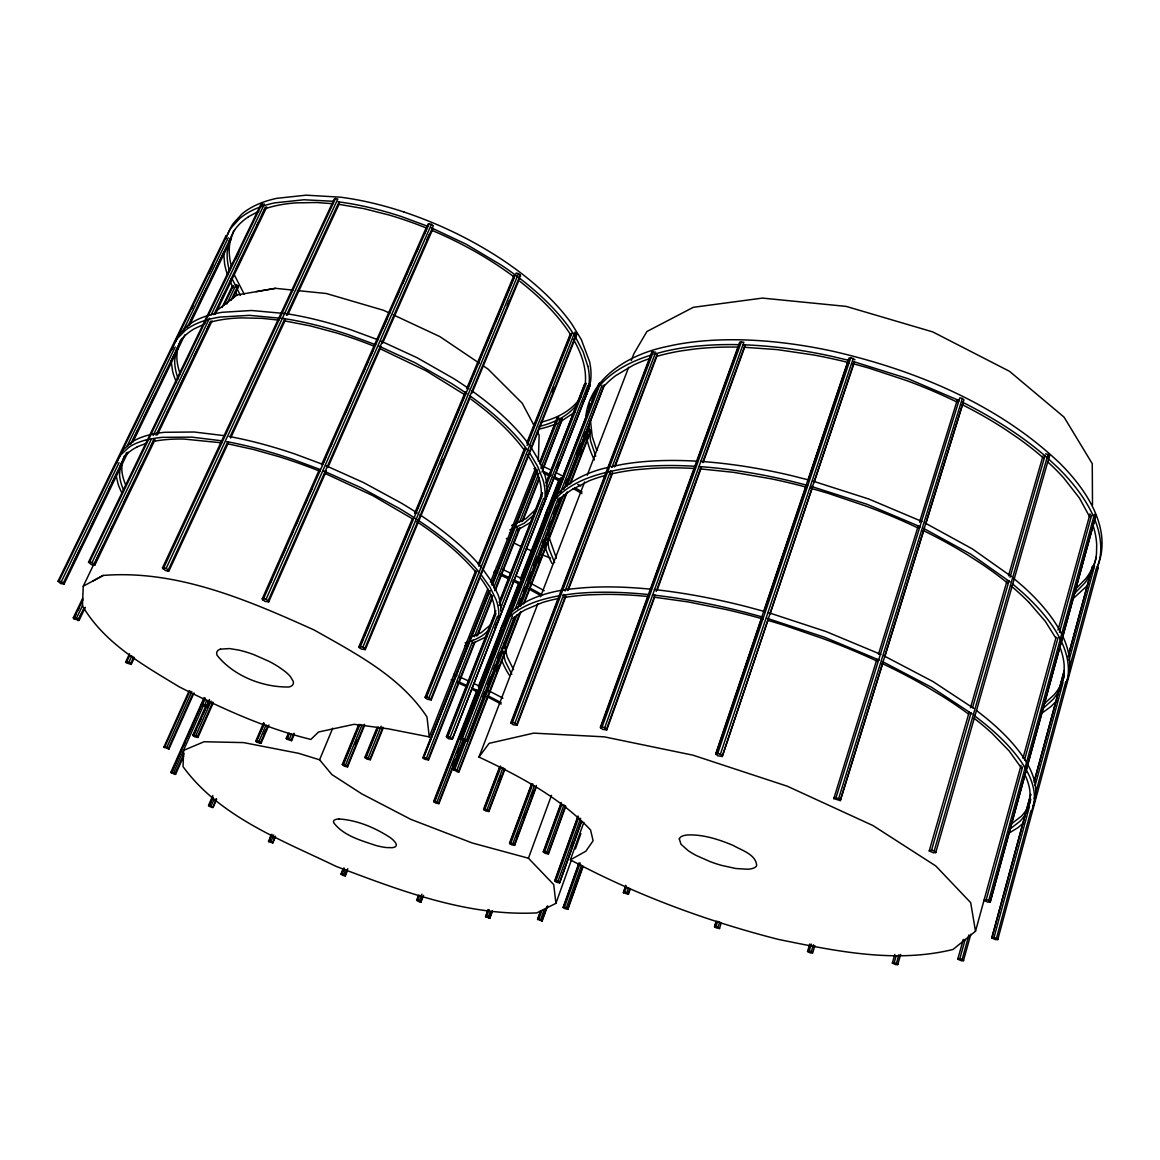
<?xml version="1.0" encoding="UTF-8"?>
<svg xmlns="http://www.w3.org/2000/svg" width="1160" height="1160" viewBox="0 0 1160 1160"><rect width="100%" height="100%" fill="white"/><g stroke="black" fill="none" stroke-linecap="round" stroke-linejoin="round"><path stroke-width="1.5" d="M854.949 359.673L850.816 357.628L848.946 358.135L715.822 753.58L717.692 755.784L722.245 756.48L854.369 361.383M121.887 464.986L121.829 469.988A201.231 70.832 23.5 0 0 125.729 485.039M719.534 928.536L718.083 927.087L714.56 926.361L716.01 927.812L719.534 928.536L721.215 922.809M538.341 461.23L539.139 435.058L537.442 431.868M541.14 497.002C542.488 481.69 535.659 467.03 527.351 454.604M542.967 529.554C543.547 494.784 577.346 473.816 607.985 467.48M93.453 564.992L83.259 586.206L82.418 605.766C104.299 643.278 143.332 665.072 179.35 686.909C221.502 708.223 264.828 728.204 310.88 739.428L318.536 732.003L354.104 724.304L388.136 728.799L429.258 736.904L487.795 588.976M585.133 384.83C587.134 368.793 581.363 352.872 573.345 339.227M585.597 418.688C588.932 377.377 629.996 354.061 666.681 346.594A266.481 123.047 17.3 0 1 709.905 340.46A267.598 123.511 17.3 0 1 742.719 339.88A265.785 122.772 17.3 0 1 778.012 342.287A266.307 122.975 17.3 0 1 833.866 351.465C915.994 370.533 997.643 404.188 1059.515 462.912A266.22 122.916 17.3 0 1 1084.759 493.261A265.669 122.67 17.3 0 1 1098.839 522.551A267.714 123.584 17.3 0 1 1102 540.807A266.481 123.018 17.3 0 1 1100.347 557.713L1097.81 565.558M587.293 414.323L587.54 411.104M498.235 619.309L498.757 616.105A207.075 72.398 23.5 0 0 496.06 599.676L489.998 587.221L480.501 573.808M807.534 951.476C812.551 949.692 814.131 955.869 807.534 951.476L809.738 944.008M500.221 635.361L501.279 629.068M833.808 798.616L833.967 797.717L835.997 797.645L840.507 799.689L840.333 800.588L833.808 798.616L876.873 659.387M545.273 518.81L546.316 513.503M588.758 386.048L585.452 397.561M589.555 386.048L590.512 381.582A197.026 91.51 24.6 0 0 589.599 361.775L581.334 339.59L571.721 323.901A195.199 90.712 24.6 0 0 551.348 299.73A195.271 90.741 24.6 0 0 534.078 283.663A197.2 91.567 24.6 0 0 503.382 260.478C472.57 239.946 438.959 223.692 403.854 211.975M588.221 408.001L589.251 403.317M991.756 937.976L994.047 937.396L998.035 939.165L995.73 939.745L991.756 937.976L1030.631 794.528M1034.415 780.535L1064.285 670.335M1069.027 652.848L1092.256 567.124L1094.562 565.862L1069.085 660.054M992.076 937.323L1030.79 794.426M1034.096 782.217L1064.314 670.697M1068.099 656.749L1092.647 566.138M994.047 937.396L1029.442 806.577M1035.097 785.639L1062.952 682.732M996.512 938.164L1030.907 810.782M1034.212 798.573L1065.779 681.659M1069.07 669.45L1096.403 568.24M997.702 939.832L1098.23 567.646L1096.881 566.5M583.813 822.382L570.386 859.864C636.072 895.012 706.179 920.909 778.288 939.383C835.505 951.04 895.027 963.67 952.984 949.474L975.502 931.262L1021.046 765.31M1022.961 758.263L1056.108 637.101M1058.021 630.126L1090.023 513.952L1089.617 515.054M990.408 901.538L988.798 900.45L1094.445 514.272L1095.852 515.504L990.408 901.538L988.015 902.219L983.839 900.348L986.232 899.653L1022.612 766.905M1024.526 759.916L1058.036 637.652M1059.471 632.403L1091.56 515.374M990.06 902.262L1095.852 515.504M957.739 959.175L959.842 958.667L963.641 960.349L961.524 960.857L957.739 959.175L963.308 939.411M959.842 958.667L965.135 939.484M962.177 959.407L968.904 934.974M963.365 960.944L970.847 934.191M969.18 712.167L929.218 850.933L933.568 852.904L935.932 852.078L934.235 850.918L1048.016 454.488L1045.537 453.836M935.656 852.904L1049.51 455.808L1048.016 454.488M892.33 963.134L894.215 962.655L897.869 964.264L895.984 964.743L892.33 963.134L894.838 954.448M894.215 962.655L896.231 955.695M896.433 963.365L898.942 954.651M970.485 707.73L1006.981 580.986M1008.489 575.78L1042.985 455.967M897.681 964.83L900.682 954.404M929.218 850.933L931.567 850.106L971.065 712.805M972.558 707.586L1009.04 580.711M1010.041 577.23L1045.03 455.575M811.318 951.678L813.435 944.762M812.653 953.114L814.856 945.646M809.202 950.997L811.318 944.095M840.507 799.689L963.916 399.852L962.336 398.474L959.813 397.822L835.997 797.645M840.333 800.588L883.035 662.259M884.63 657.067L924.129 529.12M925.723 523.928L963.076 402.882M878.468 654.197L918.154 526.249M919.503 522.232L957.29 400.026M838.709 798.471L962.336 398.474M1049.119 457.011L1049.51 455.808M714.56 926.941L716.242 921.779M716.039 926.434L717.707 921.272M718.083 927.087L719.765 921.939M1096.534 570.256L1099.071 562.44A266.727 122.554 17.3 0 0 1100.709 545.591A267.974 123.119 17.3 0 0 1097.519 527.38A265.93 122.206 17.3 0 0 1094.736 519.462M714.56 926.361L716.242 921.229M1066.069 683.11L1068.418 676.034A272.933 111.128 17.8 0 0 1069.592 660.635A274.209 111.635 17.8 0 0 1065.851 643.757A272.107 110.809 17.8 0 0 1050.685 616.308A272.673 111.041 17.8 0 0 1024.164 587.395L1012.897 577.665M1064.749 688.054L1067.084 681.007A273.209 110.621 17.8 0 0 1068.244 665.666A274.47 111.128 17.8 0 0 1064.474 648.846A272.382 110.301 17.8 0 0 1049.264 621.485A272.948 110.519 17.8 0 0 1022.67 592.63L1012.651 583.987M715.807 754.536L761.482 618.846M763.802 611.972L806.577 484.865M807.737 481.429L848.207 361.195M715.822 753.58L717.707 753.463L850.816 357.628M722.245 755.508L720.389 754.261L853.31 358.266M722.245 756.48L768.152 619.527M769.863 614.394L812.333 487.708M814.044 482.575L854.21 362.732M1032.748 806.606L1034.865 800.385A279.748 97.875 18.3 0 0 1035.517 786.654A281.039 98.325 18.3 0 0 1031.139 771.342A278.893 97.6 18.3 0 0 1014.797 745.981A279.473 97.802 18.3 0 0 986.87 718.692L976.415 710.428M1031.341 811.783L1033.458 805.606A280.024 97.295 18.3 0 0 1034.082 791.946A281.329 97.744 18.3 0 0 1029.674 776.707A279.183 97.019 18.3 0 0 1026.31 769.95M630.141 889.169L628.372 894.302L623.442 892.736L625.733 885.283M623.442 892.736L625.805 885.892M623.37 892.127L624.747 892.156L626.516 887.023M628.372 894.302L626.791 892.808L628.561 887.661M628.299 893.693L630.068 888.56M583.03 866.651L567.907 909.237L564.76 908.585L563.195 907.207L578.971 862.924M563.325 907.758L579.087 863.504M563.195 907.207L564.441 907.236L580.217 862.924M567.907 909.237L566.341 907.86L581.493 865.23M567.776 908.686L582.914 866.07M497.988 620.919L494.827 628.053M498.307 620.455L499.902 616.003M571.155 847.105L572.982 841.986M577.985 816.002L554.697 880.73L556.336 882.209L559.613 882.861L581.493 820.889M559.613 882.861L581.61 821.541M555.901 903.364L553.726 884.616L528.438 858.212L472.178 842.972L410.741 819.322L361.76 793.861L331.89 774.576L319.58 759.8L298.54 753.304L243.614 742.603L204.073 741.747L183.686 750.346L183.019 766.63C219.689 817.046 281.923 840.159 336.154 866.404C400.272 890.59 467.117 916.458 536.819 912.891L555.901 903.364L571.126 860.836M575.389 848.932L580.87 833.619M606.752 729.973L604.708 727.755L743.85 342.243L739.717 342.127L600.416 727.117L602.461 729.321L606.752 729.973L654.632 597.096M547.621 905.786L542.111 921.098L537.573 919.155L540.647 910.643M537.718 919.677L540.792 911.18M606.607 728.987L654.95 594.877M656.183 591.484L700.843 467.552M702.684 462.463L744.909 345.317M537.573 919.155L538.747 919.198L541.822 910.687M657.082 590.28L701.292 467.625M703.134 462.507L744.865 346.666M542.111 921.098L540.574 919.793L544.243 909.57M555.452 879.628L578.115 816.654M554.697 880.73L555.988 880.744L578.666 817.669M541.966 920.576L546.853 906.961M559.468 882.253L557.96 881.383L580.624 818.293M600.547 728.088L648.571 595.341M650.412 590.237L694.129 469.394M696.58 462.593L739.065 345.158M600.416 727.117L602.127 726.972L741.443 341.62M565.688 806.432L548.448 853.948L545.055 853.296L543.315 851.715L561.237 802.503M543.475 852.368L560.773 804.895M543.315 851.715L544.649 851.701L561.962 804.156M548.448 853.948L546.708 852.354L564.007 804.793M548.274 853.282L565.543 805.736M587.699 391.732L589.236 387.527M528.438 858.212L551.478 795.368M531.541 783.942L509.545 843.146L511.313 844.727L514.649 845.364L535.949 787.857M488.012 909.484L485.677 916.791L489.897 918.169L488.346 916.893L490.216 911.832M488.795 918.126L490.68 913.036M489.723 917.661L492.217 910.904M489.897 918.169L492.42 911.383M509.733 843.813L531.831 784.348M509.545 843.146L510.849 843.131L532.832 783.885M485.677 916.791L487.562 911.702M514.649 845.364L512.88 843.784L534.223 786.205M485.489 916.284L486.591 916.327L489.099 909.57M516.505 836.882L518.389 831.792M523.421 818.191L525.321 813.102M531.613 796.108L533.499 791.018M514.46 844.697L536.413 785.465M499.612 766.934L483.604 809.172L485.489 810.869L488.925 811.492L504.89 769.254M655.704 352.161L651.818 352.031L510.893 722.564L513.024 724.696L517.041 725.304L514.909 723.173L563.774 594.428M565.05 591.034L610.697 470.742M611.987 467.364L655.052 353.844M483.822 809.897L500.467 766.006M516.809 724.376L565.587 595.66M567.515 590.585L612.451 472.033M614.365 466.958L656.734 355.177M483.604 809.172L484.923 809.129L500.946 766.847M517.041 725.304L565.761 596.718M568.327 589.947L612.553 473.208M615.119 466.436L657.43 354.757M488.925 811.492L487.04 809.796L503.048 767.499M499.075 781.144L500.989 776.083M488.679 810.767L504.673 768.5M511.139 723.507L559.337 596.733M561.266 591.658L606.26 473.323M608.826 466.566L651.238 355.004M510.893 722.564L512.459 722.433L653.399 351.552M122.772 460.259L124.482 455.837M423.574 895.433L420.978 902.161L419.949 902.132L416.628 900.305L418.572 895.259M417.527 899.13L418.833 895.752M416.628 900.305L417.658 900.334L419.601 895.288M420.978 902.161L419.369 900.899L421.964 894.157M420.747 901.654L422.689 896.607M570.386 859.864L585.872 851.193L593.108 840.768L590.556 829.965C559.657 797.224 519.216 776.011 478.964 757.045L537.95 603.49M540.531 596.747L584.611 481.995M587.207 475.252L628.691 367.256M631.286 360.499L633.867 353.756L646.917 331.499L693.303 307.313L762.395 298.091L846.177 306.399L932.741 331.905L1009.519 371.316L1064.053 417.122L1092.256 463.681L1092.503 505.035M464.522 740.761L453.386 769.428L457.605 771.965L458.968 771.879L456.953 770.037L502.759 651.833M504.063 648.454L517.157 614.684M520.419 606.245L546.592 538.704M547.912 535.326L563.615 494.798M566.877 486.359L589.135 428.953L590.803 431.201L570.575 483.488M496.755 670.857L498.713 665.797M538.53 563.006L540.487 557.96M544.402 547.839L546.36 542.793M580.29 455.17L582.247 450.109M586.163 440.002L588.12 434.942M458.693 771.081L520.115 612.422M523.392 603.983L566.515 492.579M569.777 484.14L590.687 430.128M458.968 771.879L520.971 611.668M524.233 603.229L567.312 491.912M460.94 738.427L599.082 383.482L600.532 383.047L462.376 738.311L460.94 738.427L463.043 740.428L466.798 741.023L515.083 616.54M461.216 739.297L491.434 661.62M492.753 658.242L599.082 383.482M477.007 690.2L433.68 801.357L435.609 803.039L438.929 803.648L437.001 801.952L467.175 724.391M468.495 721.027L471.772 712.588M473.077 709.224L491.448 662.012M492.768 658.634L499.322 641.77M510.473 613.103L532.121 557.467M533.44 554.088L536.717 545.664M538.023 542.285L542.619 530.483M554.422 500.134L562.948 478.21L561.005 477.673L549.84 506.325M452.719 764.991L454.676 759.945M457.301 753.202L459.259 748.157M438.654 802.923L463.55 738.876M438.929 803.648L463.797 739.645M466.798 741.023L464.696 739.021L512.445 616.062M515.069 609.333L558.236 498.162M560.207 493.116L602.069 385.323M453.661 770.226L464.783 741.573M576.781 454.053L578.753 448.978M453.386 769.428L454.749 769.341L465.885 740.645M482.908 696.768L484.865 691.708M487.49 684.951L490.767 676.512M493.391 669.755L495.349 664.695M497.974 657.938L499.931 652.877M518.926 603.925L520.898 598.865M523.508 592.122L525.48 587.047M528.104 580.304L531.367 571.865M533.991 565.109L537.268 556.669M542.503 543.17L543.822 539.791M549.057 526.292L551.029 521.231M553.639 514.475L556.916 506.036M558.221 502.657L560.193 497.596M565.428 484.097L567.399 479.022M579.188 448.645L581.145 443.584M583.77 436.827L585.742 431.766M466.523 740.152L514.213 617.236M517.476 608.812L560.585 497.698M563.847 489.274L604.346 384.888L565.312 486.997M518.999 606.448L561.397 497.103M557.061 467.755L559.048 462.695M586.104 393.515L588.091 388.455M495.842 610.667L446.382 736.73L448.514 738.717L452.226 739.312L590.063 385.163L588.453 383.916M452.226 739.312L590.063 385.163M478.311 686.822L519.013 582.407M520.332 579.043L559.062 479.674M433.971 802.082L464.783 722.985M466.088 719.62L477.238 691.012M479.211 685.966L519.202 583.306M521.826 576.578L559.86 478.964M433.68 801.357L434.942 801.313L501.917 629.372M504.542 622.63L547.216 513.068M499.134 602.272L541.981 493.014M545.939 482.937L584.843 383.772L586.279 383.337L546.055 485.953M446.673 737.601L495.639 612.741M500.932 599.241L504.252 590.803M505.572 587.424L527.409 531.744M528.728 528.365L542.619 492.942M547.259 481.125L584.843 383.772M446.382 736.73L447.803 736.615L495.943 613.799M499.235 605.389L542.097 496.045M451.922 738.441L450.109 737.325L497.538 616.149M500.83 607.738L543.649 498.35M545.635 493.304L587.801 385.599M474.991 642.118L428.562 759.945L425.038 759.351L423.27 758.307L457.837 670.842M459.172 667.478L489.085 591.803M492.405 583.393L513.01 531.251M514.996 526.205L516.997 521.159M518.332 517.809L536.268 472.396M540.255 462.303L557.394 417.484L558.743 417.092L540.111 464.261M423.27 758.307L490.187 590.614M492.188 585.553L537.457 471.003M428.562 759.945L426.503 758.074L473.048 640.117M474.382 636.738L490.999 594.616M493.667 587.874L517.606 527.205M519.593 522.145L538.878 473.265M540.879 468.22L560.164 419.34M428.257 759.133L474.077 642.886M476.731 636.144L492.666 595.718M494.653 590.658L519.23 528.337M521.884 521.594L539.154 477.789M542.474 469.365L562.397 418.833L541.981 472.105M477.644 635.39L492.246 598.357M495.552 589.933L520.101 527.655M522.754 520.927L539.327 478.848M490.448 582.247L535.688 467.944M422.965 757.494L488.853 590.846M491.507 584.118L536.761 469.655M539.429 462.927L557.394 417.484M180.424 340.46L177.248 350.74L176.856 356.308A196.33 80.403 24.1 0 0 180.322 374.39M431.245 699.9L428.983 697.74L574.838 332.137L576.679 334.762L431.245 699.9L427.387 699.335L425.125 697.174L475.571 570.981M552.421 392.399L554.422 387.353M430.925 698.943L576.549 333.471M478.268 564.253L524.683 448.151M526.698 443.105L570.415 333.732M425.474 698.132L428.823 689.736M430.172 686.372L433.536 677.962M434.87 674.598L438.233 666.202M439.582 662.838L449.659 637.623M450.993 634.259L454.358 625.849M455.706 622.485L459.055 614.075M460.404 610.726L463.087 603.997M465.102 598.952L475.179 573.736M481.226 558.598L484.59 550.202M485.938 546.838L500.714 509.849M502.062 506.485L505.412 498.089M506.76 494.725L510.11 486.315M511.459 482.951L524.9 449.326M527.582 442.613L530.947 434.202M532.28 430.838L551.768 382.089M553.117 378.726L556.466 370.315M557.815 366.951L569.908 336.69M425.125 697.174L426.59 697.015L476.818 571.285M478.834 566.254L525.712 448.905M527.046 445.556L571.923 333.239M347.362 870.899L345.346 875.916L342.693 875.365L340.982 874.06L343.012 869.043M341.968 872.929L343.998 867.897M340.982 874.06L341.968 874.074L343.983 869.043M345.346 875.916L343.635 874.626L345.665 869.594M345.042 875.394L347.739 868.681M383.25 727.987L370.359 759.742L367.024 759.177L364.921 757.364L366.168 757.277L378.421 727.175M370.359 759.742L368.271 757.944L381.19 726.145M370.011 758.959L382.916 727.189M364.921 757.364L377.174 727.291M365.298 758.161L367.343 753.13M368.706 749.766L377.58 727.943M233.682 230.651L229.956 241.947L229.274 248.023A191.661 89.001 24.6 0 0 231.304 265.843M358.744 724.463L342.287 764.498L344.361 766.253L347.594 766.818L345.52 765.063L361.964 724.986M355.337 745.111L357.411 740.095M347.231 766.064L364.341 724.318M347.594 766.818L364.776 724.899M343.345 763.585L355.743 733.424M357.12 730.075L359.18 725.043M342.287 764.498L343.476 764.426L359.933 724.347M1097.81 568.647L1098.23 567.646M441.075 464.261L443.163 459.244M507.196 305.428L509.284 300.411M365.269 649.629L364.849 648.585L520.303 275.065L518.505 273.644L516.186 273.05L360.325 646.555L358.889 646.773L361.354 649.107L365.269 649.629L470.612 396.401M472.004 393.066L519.825 278.11M319.58 759.8L332.746 728.175M271.164 834.388L268.728 841.638L272.803 842.957L274.529 837.389M272.803 842.957L275.587 836.288M358.889 646.773L412.452 518.505M414.54 513.503L465.32 391.891M466.712 388.571L514.01 275.282M359.31 647.831L362.805 639.479M364.196 636.13L376.753 606.042M378.146 602.692L380.248 597.675M383.728 589.323L385.83 584.307M387.223 580.957L389.31 575.94M390.717 572.605L392.805 567.588M395.589 560.904L399.779 550.87M401.172 547.52L403.274 542.503M404.666 539.168L406.754 534.151M408.161 530.801L410.248 525.784M416.527 510.748L420.717 500.714M422.11 497.364L424.212 492.348M425.604 489.012L427.692 483.995M429.084 480.646L438.161 458.911M439.553 455.575L441.655 450.559M443.048 447.209L459.099 408.755M460.491 405.42L464.682 395.386M467.465 388.701L471.656 378.667M473.048 375.318L475.15 370.301M477.935 363.617L482.125 353.582M483.517 350.248L485.62 345.231M487.012 341.881L489.099 336.864M490.506 333.529L493.29 326.844M495.378 321.827L503.063 303.427M504.455 300.092L506.543 295.075M507.95 291.726L514.228 276.689M364.849 648.585L362.805 647.294L518.505 273.644M268.728 841.638L270.831 836.635M268.366 841.072L269.294 841.058L272.078 834.417M272.426 842.407L270.976 841.609L273.76 834.968M294.423 734.034L291.61 740.674L286.665 739.123L288.071 735.803M286.665 739.123L286.23 738.34L287.375 738.224L289.493 733.236M291.61 740.674L289.435 738.876L291.551 733.874M291.189 739.891L294.002 733.236M286.23 738.34L288.347 733.352M268.946 724.942L261.101 743.227L260 743.328L256.273 741.718L264.146 723.448M256.273 741.718L264.074 724.202M261.101 743.227L258.926 741.472L266.075 724.826M263.567 735.034L265.712 730.046M260.652 742.458L267.8 725.827M255.838 740.936L263.697 722.665M216.644 799.167L213.048 807.462L212.135 807.49L208.916 806.113L212.512 797.833M212.802 795.557L208.481 805.504L209.394 805.461L212.99 797.166M209.394 805.461L211.106 806.026L213.991 799.385M213.048 807.462L216.224 798.558M319.319 469.67L262.204 598.937L264.9 601.387L268.728 601.851L326.38 470.916M327.83 467.596L381.089 346.608M382.553 343.302L432.897 228.94M321.523 464.696L426.967 226.04M262.769 600.068L264.233 596.762M270.077 583.509L272.281 578.535M281.779 557.017L286.172 547.085M291.29 535.5L292.755 532.179M295.669 525.553L297.873 520.593M305.181 504.034L306.646 500.728M309.56 494.102L311.764 489.128M323.466 462.637L325.656 457.678M330.774 446.078L332.238 442.772M344.665 414.627L347.594 408.001M349.058 404.68L351.248 399.721M357.091 386.468L359.296 381.51M362.95 373.23L365.139 368.256M366.603 364.95L368.068 361.63M370.982 355.018L373.186 350.044M382.684 328.526L387.077 318.579M396.575 297.062L398.779 292.088M402.433 283.808L404.623 278.849M406.087 275.543L407.551 272.223M410.48 265.596L412.67 260.637M416.324 252.358L418.513 247.385M424.372 234.146L426.561 229.173M262.204 598.937L263.581 598.661L429.127 223.764L431.433 224.358L433.318 225.808L268.192 600.721L268.728 601.851M268.192 600.721L266.046 599.401L431.433 224.358M427.098 239.496L429.287 234.523M203.971 697.856L170.868 772.27L173.55 772.778L203.696 704.903M209.206 702.003L207.002 706.976L202.101 705.439L201.579 704.613L204.682 705.106L206.886 700.161M170.868 772.27L174.696 774.372L183.947 753.783M213.353 702.641L197.954 737.426L195.025 736.919L192.821 735.208L206.045 705.396M174.696 774.372L175.624 774.3L183.686 756.117M193.314 735.962L196.257 729.336M198.462 724.376L201.39 717.75M202.869 714.444L205.798 707.817M207.002 706.976L206.494 706.15L209.438 699.524M192.821 735.208L193.821 735.106L209.177 700.48M193.821 735.106L195.75 735.715L211.106 701.075M197.954 737.426L197.461 736.673L212.787 702.047M171.346 772.937L181.641 749.795M183.106 746.489L185.31 741.53M186.774 738.224L195.59 718.402M197.069 715.096L204.523 697.986M171.781 772.212L204.885 697.74M202.652 704.468L205.044 698.827M189.167 690.78L163.966 746.982L166.75 747.475L191.806 691.534M163.966 746.982L168.91 749.113L168.417 748.403L192.835 693.811M168.91 749.113L194.054 692.911M164.459 747.692L189.979 690.954M162.487 567.907L166.17 568.327L337.836 198.954L334.239 199.027L162.487 567.907L165.344 570.401L167.765 571.126L227.766 441.655M230.057 436.74L284.896 318.579M286.433 315.302L338.981 202.057M134.313 657.865L131.268 664.419L126.295 662.867L125.686 661.983L129.5 653.776M125.686 661.983L126.715 661.809L129.76 655.24M167.765 571.126L169.012 570.822L228.346 442.932M230.623 438.001L285.389 319.957M287.68 315.041L339.401 203.551M126.715 661.809L128.774 662.447L131.82 655.878M131.268 664.419L130.674 663.534L133.719 656.966M163.154 569.067L335.544 198.374M85.361 607.332L79.112 620.411L73.979 618.816L73.283 617.845L76.444 618.28L82.664 605.259M226.794 304.079L235.364 286.172M79.112 620.411L78.431 619.44L83.882 608.043M230.912 300.454L237.916 285.81L236.147 284.548M78.097 620.629L81.215 614.104M232.928 298.482L238.394 287.042L237.916 285.81M264.393 204.102L260.986 204.16L88.522 562.208L91.422 564.63L94.888 565.036L94.163 563.905L153.627 440.104M155.976 435.217L210.743 321.175M213.875 314.664L265.51 207.147M93.757 565.34L103.182 545.736M111.026 529.395L112.593 526.133M124.352 501.627L129.847 490.187M138.475 472.221L141.621 465.682M151.032 446.078L154.164 439.538M166.721 413.409L168.287 410.132M174.565 397.068L176.131 393.805M180.061 385.627L185.556 374.201M194.184 356.221L197.316 349.696M206.726 330.092L209.873 323.553M220.85 300.687L223.996 294.147M230.274 281.082L231.84 277.82M235.755 269.642L241.251 258.216M249.879 240.236L253.025 233.711M256.94 225.533L258.506 222.27M262.435 214.107L265.567 207.567M94.888 565.036L155.049 439.712M157.397 434.826L212.091 320.885M215.209 314.375L266.786 206.958M73.283 617.845L82.679 598.241M222.082 307.385L232.261 286.143M74.298 617.627L82.882 599.72M223.981 305.167L233.349 285.635M73.979 618.816L76.314 613.93M77.879 610.653L79.445 607.39M88.522 562.208L89.653 561.904L262.189 203.536M204.334 324.293L205.9 321.044M235.639 259.245L238.771 252.749M89.653 561.904L91.988 562.615L151.554 438.77M153.12 435.507L209.539 318.173M211.106 314.911L263.61 205.726M72.514 564.76L81.2 546.867M91.451 525.712L98.542 511.082M108.793 489.926L110.374 486.678M111.954 483.415L118.262 470.409M132.457 441.119L137.982 429.722M144.29 416.715L149.799 405.318M151.38 402.071L155.324 393.936M161.631 380.915L167.156 369.532M171.1 361.398L175.044 353.263M190.82 320.726L194.764 312.591M198.708 304.457L206.582 288.188M210.525 280.053L214.469 271.918M216.05 268.656L223.938 252.387M58 581.32L59.044 581.044L226.911 235.581L225.794 236.147L58 581.32L60.828 583.611L64.105 584.016L128.02 452.125M132.748 442.351L184.832 334.877M189.558 325.119L231.376 238.815L230.869 237.466L187.427 327.106M171.752 349.74L173.333 346.492M191.516 309.067L193.096 305.82M208.901 273.281L212.86 265.147M59.044 581.044L61.277 581.726L119.045 462.724M126.947 446.426L175.218 346.985M183.135 330.673L228.23 237.756M64.105 584.016L63.38 582.958L126.585 452.588M130.529 444.439L181.888 338.502M585.118 397.053L587.192 393.124M582.697 402.766L584.77 398.866M590.309 400.229L598.168 387.571M540.284 511.821L545.649 499.003L546.693 493.58A201.811 82.679 24.1 0 0 544.953 475.325L539.617 461.738L530.932 447.252M546.998 511.357C560.657 484.314 592.63 474.541 620.324 469.394A273.209 110.635 17.8 0 1 663.796 465.566A274.355 111.055 17.8 0 1 695.275 466.305M495.943 624.558L497.524 621.832M234.595 229.883L229.317 240.512L227.186 252.344A191.85 88.667 24.6 0 0 229.245 270.12M501.555 627.966L507.123 619.73M124.671 456.634L120.437 465.073L119.524 474.759A201.434 70.412 23.5 0 0 123.468 489.738M580.971 396.836C572.17 410.727 556.481 418.455 540.937 422.197M578.39 402.433C569.546 415.642 554.262 422.834 539.226 426.474M478.964 757.045L489.128 743.342L533.658 733.135L604.288 736.846L693.071 755.204L787.292 786.219L872.972 825.572L935.758 865.94L970.673 902.639L975.502 931.262M536.63 508.616L525.929 518.694L511.603 525.437M491.303 624.225L481.037 632.765L470.162 637.304M490.419 627.865C484.416 636.042 474.715 640.465 465.116 642.857M1087.021 585.872L1071.956 599.705M599.169 386.193C612.509 370.649 631.446 361.238 650.688 355.192M1056.702 700.785L1051.091 706.425L1041.491 713.443M532.658 516.04L524.132 523.261L509.82 529.946M1074.87 589.831L1085.745 578.71A263.654 121.699 17.3 0 0 1096.418 556.771M1073.623 594.413L1084.498 583.335A263.914 121.234 17.3 0 0 1092.038 570.705M1023.657 822.759L1018.19 827.515L1008.736 833.301M509.356 617.12C522.87 604.404 541.372 599.067 559.192 595.79M575.026 411.988L560.178 421.921M1043.58 704.352L1054.252 694.637A270.048 109.924 17.8 0 0 1064.416 675.018M128.6 447.557L120.915 454.72A205.856 71.978 23.5 0 0 116.653 463.348M1042.26 709.151L1052.932 699.495A270.309 109.417 17.8 0 0 1064.198 672.611L1064.14 664.854A268.859 108.837 17.8 0 0 1060.37 648.28M216.34 310.923L237.061 294.959L275.442 288.332L292.973 290.116M532.092 521.522L517.534 530.018M1010.752 824.47L1021.206 816.321A276.776 96.816 18.3 0 0 1030.776 799.269M1009.374 829.502L1019.814 821.425A277.051 96.251 18.3 0 0 1030.254 797.964L1029.92 791.018A275.572 95.729 18.3 0 0 1025.498 775.996M487.07 636.376L472.874 643.292M248.414 216.717L258.68 211.323M93.104 580.899L103.211 575.433C177.262 569.531 248.037 600.242 314.113 629.981C355.395 653.37 400.127 676.207 426.996 716.967L429.258 736.904M83.259 586.206L103.211 575.433M230.245 239.38L231.376 238.815M237.307 287.549L238.394 287.042M427.692 224.387L429.127 223.764M137.272 446.76L146.45 443.279M202.971 324.757L194.242 328.817A196.562 80.069 24 0 0 180.989 340.431L176.219 350.03L174.667 360.847A196.518 80.04 24 0 0 178.176 378.87M589.425 431.578L590.803 431.201M653.907 354.206L664.912 351.291A266.742 122.583 17.3 0 1 708.136 345.245A267.844 123.047 17.3 0 1 739.268 344.68M220.458 649.15L229.549 648.571L239.134 650.151A41.833 12.079 23 0 1 253.996 654.704L269.004 661.33A41.731 12.05 23 0 1 278.907 667.058L284.374 670.944A41.281 11.934 23 0 1 290.333 676.483L293.161 681.239A40.73 11.774 23 0 1 289.029 686.981C262.841 687.517 233.537 675.99 217.079 655.269A40.658 11.745 23 0 1 217.123 651.5A40.672 11.745 23 0 1 220.458 649.15M611.204 466.712L622.195 464.435A272.948 111.157 17.8 0 1 665.666 460.52A274.079 111.563 17.8 0 1 697.116 461.201M256.055 291.682L275.442 288.332M562.615 595.225L573.374 593.76A280.038 97.324 18.3 0 1 617.062 592.412A281.199 97.687 18.3 0 1 648.875 594.587M744.183 347.275L777.2 349.61L813.624 354.974A263.523 121.046 17.3 0 1 849.192 362.746M700.35 468.887L733.874 472.366L770.965 478.775A269.918 109.243 17.8 0 1 807.288 487.388M297.337 290.565L326.293 293.509L383.568 310.3L389.833 313.229M333.065 201.274L303.935 199.767L274.63 202.884A195.532 90.407 24.6 0 0 258.404 207.669A197.331 91.219 24.6 0 0 239.642 218.544L231.087 227.94A196.055 90.639 24.6 0 0 225.736 238.815M332.949 203.725L316.781 202.521L295.916 202.869A192.618 89.03 24.6 0 0 264.393 208.988M654.11 597.168L688.141 601.924L725.913 609.493A276.558 96.077 18.3 0 1 763.236 619.048M278.777 320.117L262.435 318.376L241.411 317.883A197.301 80.373 24 0 0 209.96 322.32M339.575 204.436L363.834 208.626L389.021 215.006A192.241 88.885 24.6 0 1 425.807 227.795M223.952 435.623L194.227 432.013L164.821 432.288A205.102 72.225 23.6 0 0 148.857 435.014A206.987 72.877 23.5 0 0 130.978 442.641L123.279 449.848A205.654 72.398 23.5 0 0 119.465 456.997M221.545 440.786L191.82 437.132L162.415 437.334A205.305 71.804 23.5 0 0 146.45 440.002M221.676 442.83L183.99 439.06A202.246 70.702 23.5 0 0 152.671 441.612M285.49 321.044L310.155 325.858L335.863 332.746A196.924 80.228 24 0 1 373.578 345.999M228.476 443.976L253.547 449.486L279.792 456.909A201.855 70.586 23.5 0 1 320.16 471.351M849.439 360.528L832.169 356.41A266.568 122.525 17.3 0 0 776.286 347.173A266.046 122.307 17.3 0 0 742.69 344.781M809.361 480.138L791.584 475.629A272.774 111.099 17.8 0 0 734.672 464.928A272.238 110.896 17.8 0 0 700.582 461.419M807.592 485.373L789.815 480.863A273.035 110.577 17.8 0 0 732.845 470.09A272.513 110.388 17.8 0 0 698.74 466.523M765.121 611.668L746.953 606.752A279.575 97.846 18.3 0 0 688.924 594.37A279.024 97.672 18.3 0 0 654.327 589.57M763.265 617.207L745.068 612.277A279.864 97.266 18.3 0 0 686.995 599.822A279.313 97.106 18.3 0 0 652.384 594.964M852.89 361.412L907.642 378.551L959.407 400.693M812.594 481.009L868.811 499.017L922.011 521.507M810.84 486.257L867.1 504.296L920.373 526.799M768.428 612.611L826.08 631.562L881.005 654.472M766.571 618.149L824.282 637.144L879.265 660.069M263.581 598.661L266.046 599.401M360.325 646.555L362.805 647.294M717.707 753.463L720.389 754.261M602.127 726.972L604.708 727.755M931.567 850.106L934.235 850.918M512.459 722.433L514.909 723.173M426.59 697.015L428.983 697.74M986.232 899.653L988.798 900.45M462.376 738.311L464.696 739.021M447.803 736.615L450.109 737.325M454.749 769.341L456.953 770.037M366.168 757.277L368.271 757.944M424.299 757.393L426.503 758.074M287.375 738.224L289.435 738.876M343.476 764.426L345.52 765.063M484.923 809.129L487.04 809.796M256.925 740.834L258.926 741.472M434.942 801.313L437.001 801.952M544.649 851.701L546.708 852.354M510.849 843.131L512.88 843.784M624.747 892.156L626.791 892.808M555.988 880.744L557.96 881.383M564.441 907.236L566.341 907.86M538.747 919.198L540.574 919.793M269.294 841.058L270.976 841.609M486.591 916.327L488.346 916.893M341.968 874.074L343.635 874.626M417.658 900.334L419.369 900.899M521.623 546.867L513.793 542.88M526.365 548.709L531.57 550.71M541.517 554.567L550.565 558.062M377.798 339.75L351.001 329.832A201.912 82.708 24.1 0 0 324.394 321.798A200.114 82.026 24.1 0 0 286.201 313.664L251.633 310.488L222.27 312.286A200.1 81.997 24.1 0 0 206.146 316.114A201.942 82.722 24 0 0 187.789 325.481L179.626 333.877A200.637 82.186 24.1 0 0 175.189 342.432M375.608 344.723L348.769 334.776A202.115 82.317 24 0 0 322.146 326.728A200.317 81.65 24 0 0 283.924 318.565L249.356 315.332L219.98 317.071A200.288 81.606 24 0 0 203.856 320.856A202.144 82.346 24 0 0 185.513 330.165L177.364 338.502A200.839 81.809 24 0 0 172.535 348.319M322.77 464.377L295.249 454.125A206.958 72.848 23.5 0 0 268.032 445.628A205.117 72.253 23.5 0 0 229.158 436.493M320.45 469.611L292.9 459.36A207.176 72.427 23.5 0 0 265.669 450.834A205.335 71.833 23.5 0 0 226.765 441.655M427.88 226.331L401.737 216.673A197.316 91.191 24.6 0 0 375.695 209.061A195.547 90.436 24.6 0 0 338.154 201.811M325.815 465.638L363.326 482.473L401.186 503.019A207.045 72.877 23.5 0 1 417.15 512.966M323.495 470.887L361.064 487.722L398.982 508.254A207.263 72.456 23.5 0 1 432.448 530.163A205.233 71.804 23.5 0 1 451.515 544.997A205.161 71.775 23.5 0 1 474.469 566.79L479.5 572.634M324.626 473.208L372.635 495.537L412.598 518.868M381.118 341.156L417.122 357.729L453.632 378.551A201.999 82.737 24.1 0 1 468.959 388.76M378.928 346.13L414.976 362.703L451.545 383.51A202.202 82.346 24 0 1 466.885 393.718M380.088 348.711L426.053 370.765L464.493 394.588M431.128 227.708L466.088 244.165L501.396 265.19A197.403 91.234 24.6 0 1 532.15 288.347A195.46 90.407 24.6 0 1 549.448 304.399A195.387 90.378 24.6 0 1 569.865 328.526L574.229 335.11M432.158 230.463C461.201 242.73 488.998 258.173 514.257 277.08M451.167 679.803L454.212 681.137M493.812 572.068L496.784 573.388M533.904 468.654L537.167 470.134M457.272 682.457L466.233 686.589M393.197 314.795L439.785 336.56L479.196 363.109M499.772 574.707L507.95 578.593M884.137 655.937L933.06 681.601L973.66 708.354M882.397 661.534L931.393 687.184L972.065 713.893M543.62 473.164L550 476.267M923.534 528.337L970.905 554.248L1010.012 581.841M925.172 523.044L972.471 548.97L1011.52 576.592M962.481 402.215C992.757 417.397 1021.742 435.478 1047.306 457.794M211.106 806.026L212.628 806.853M501.178 702.728L498.075 701.032A212.715 61.871 21.6 0 0 488.099 695.855M502.903 698.233L499.815 696.536A212.526 62.248 21.7 0 0 488.577 690.707M173.55 772.778L175.624 774.3M166.75 747.475L168.417 748.403M195.75 735.715L197.461 736.673M204.682 705.106L206.494 706.15M128.774 662.447L130.674 663.534M544.171 590.73L541.169 589.005A208.235 71.296 21.8 0 0 530.294 583.088M542.517 595.036L539.516 593.311A208.408 70.934 21.8 0 0 530.207 588.236M76.444 618.28L78.431 619.44M61.277 581.726L63.38 582.958M91.988 562.615L94.163 563.905M506.34 538.399L509.327 540.197M582.073 491.956L579.159 490.201A204.305 79.257 21.9 0 0 574.664 487.606M166.17 568.327L169.012 570.822M416.701 521.55C438.204 535.978 458.968 552.058 475.73 571.938M483.474 365.994L487.954 369.01L522.188 403.173L534.122 425.604M471.033 399.2C490.926 413.932 509.907 430.403 524.552 450.515M973.515 714.937L985.304 724.217A279.763 97.222 18.3 0 1 1013.289 751.433A279.183 97.019 18.3 0 1 1025.527 768.572M519.999 281.401C539.298 296.714 557.409 314.041 570.749 334.892M1092.256 567.124L1093.59 568.284M1048.495 458.911L1058.109 467.872A266.481 122.453 17.3 0 1 1083.396 498.176A265.93 122.206 17.3 0 1 1093.372 516.243M1029.051 602.49L1045.319 621.339L1055.774 638.043M481.53 567.53L476.528 561.672A204.943 72.195 23.5 0 0 453.618 539.821A205.015 72.225 23.5 0 0 434.594 524.958A207.045 72.877 23.5 0 0 419.949 514.808M479.979 577.317C488.07 588.12 495.465 600.851 494.958 614.785M482.531 568.704L492 582.175L498.032 594.659A206.857 72.833 23.5 0 1 500.685 611.175M528.061 450.849L523.392 444.613A200.143 81.577 24 0 0 501.743 421.573A200.216 81.606 24 0 0 483.604 406.087A202.202 82.346 24 0 0 469.568 395.603M530.004 446.005L525.335 439.756A199.94 81.954 24 0 0 503.745 416.658A200.013 81.983 24 0 0 485.634 401.157A201.999 82.737 24.1 0 0 471.627 390.645M529.961 453.56L537.718 466.537L543.083 480.095A202.014 82.287 24 0 1 544.852 498.278M1021.38 767.978L1009.302 751.1L992.119 733.381A276.979 96.207 18.3 0 0 974.052 718.228M240.424 295.409L232 278.618M244.151 294.031L234.044 274.369M511.777 674.322L505.325 661.476L502.077 647.904M575.099 336.429L583.103 351.77L587.815 366.299M513.561 669.639L507.152 656.749L503.933 643.118M1090.066 517.563L1079.511 498.191L1064.068 478.34A263.842 121.191 17.3 0 0 1047.567 461.752M554.654 562.629L548.926 548.608L546.433 533.6M556.365 558.163L549.274 538.008M595.732 456.199L590.556 440.843L588.743 424.546M596.805 450.529L592.209 436.537L590.425 420.196M225.794 236.147L226.301 237.495M260.986 204.16L261.464 205.595M520.303 275.065L520.507 276.442M116.029 475.049L118.131 484.227A207.147 72.442 23.5 0 0 121.974 493M548.202 529.033L548.926 536.471M171.1 360.861L172.651 371.432A202.087 82.346 24 0 0 176.61 382.64M651.818 352.031L651.891 353.307M223.633 252.503L224.605 263.943A197.287 91.219 24.6 0 0 227.577 274.935M498.394 643.452C498.858 604.418 543.431 591.237 575.331 588.555A279.748 97.889 18.3 0 1 619.019 587.09A280.909 98.266 18.3 0 1 650.818 589.207M227.853 234.436A195.866 90.973 24.6 0 1 233.218 223.532L241.802 214.093A197.142 91.567 24.6 0 1 260.579 203.16A195.344 90.755 24.6 0 1 276.805 198.331L306.11 195.17L340.3 197.171A195.358 90.784 24.6 0 1 377.826 204.377A197.127 91.538 24.6 0 1 403.854 211.975M234.523 230.086A191.85 88.667 24.6 0 1 248.341 216.905M124.627 456.793A201.434 70.412 23.5 0 1 137.228 446.919M128.644 447.412A207.147 72.442 23.5 0 1 146.493 439.858M230.376 281.952A197.287 91.219 24.6 0 0 231.681 284.794A195.402 90.306 24.6 0 0 233.117 287.651M237.148 294.843A195.402 90.306 24.6 0 1 235.451 291.957M557.047 423.414A197.156 91.147 24.6 0 1 544.837 427.677A195.504 90.364 24.6 0 1 538.747 429.185M587.888 366.212A197.156 91.147 24.6 0 1 588.845 385.947M512.822 531.831A201.956 82.273 24 0 1 509.472 532.889M468.22 644.699A207.002 72.384 23.5 0 1 464.899 645.482M602.62 387.846A263.436 121.017 17.3 0 1 615.815 375.579L633.36 365.139A264.001 121.263 17.3 0 1 650.122 358.425M558.917 500.482A269.83 109.214 17.8 0 1 571.721 489.738L589.019 480.863A270.411 109.431 17.8 0 1 605.679 475.353M513.01 618.773A276.558 96.077 18.3 0 1 525.378 609.74L542.358 602.577A277.153 96.266 18.3 0 1 558.888 598.429M768.123 620.44A276.558 96.077 18.3 0 1 784.435 625.37L823.194 638.682A275.703 95.816 18.3 0 1 877.178 661.157M656.633 356.395A264.001 121.263 17.3 0 1 680.847 350.943L695.072 348.957A262.493 120.625 17.3 0 1 739.109 347.115M610.667 474.107A270.411 109.431 17.8 0 1 636.419 469.698L650.731 468.466A268.873 108.866 17.8 0 1 693.52 468.437M563.861 597.545A277.153 96.266 18.3 0 1 589.628 594.819L603.997 594.384A275.572 95.772 18.3 0 1 648.904 596.602M594.326 459.897A266.278 122.337 17.3 0 1 587.12 440.017M552.044 563.528A272.745 110.403 17.9 0 1 545.447 547.708M509.197 675.004A279.546 97.121 18.4 0 1 501.787 660.504M852.586 363.631A263.523 121.046 17.3 0 1 869.58 368.314L906.438 380.509A262.624 120.683 17.3 0 1 957.406 402.274M810.767 488.331A269.918 109.243 17.8 0 1 828.139 493.334L865.955 506.064A268.989 108.924 17.8 0 1 918.386 528.177M881.876 663.361A275.703 95.816 18.3 0 1 928.464 687.837L943.428 696.913A276.979 96.207 18.3 0 1 968.687 714.168M961.93 404.536A262.595 120.669 17.3 0 1 1005.503 429.504L1019.307 438.944A263.842 121.191 17.3 0 1 1043.898 458.447M923.056 530.439A268.961 108.909 17.8 0 1 968.092 555.19L982.389 564.441A270.236 109.374 17.8 0 1 1007.953 583.378M1010.534 585.495A270.236 109.374 17.8 0 1 1029.051 602.49M1092.488 523.856A262.493 120.582 17.3 0 1 1096.693 544.895L1096.505 553.378A263.914 121.234 17.3 0 1 1092.662 569.212M496.408 566.631A208.235 71.296 21.8 0 1 499.423 567.994M502.454 569.371A208.235 71.296 21.8 0 1 511.372 573.562M515.765 575.693A208.235 71.296 21.8 0 1 523 579.318M494.697 570.952A208.408 70.934 21.8 0 1 497.727 572.3M500.757 573.692A208.408 70.934 21.8 0 1 509.675 577.883M514.083 580.014A208.408 70.934 21.8 0 1 521.333 583.625M453.777 674.337A212.512 62.248 21.7 0 1 456.88 675.7M543.068 466.305A204.145 79.576 21.9 0 1 551.203 470.221M556.032 472.627A204.145 79.576 21.9 0 1 563.948 476.731M577.767 484.343A204.145 79.576 21.9 0 1 580.754 486.084M543.068 471.207A204.305 79.257 21.9 0 1 551.203 475.15M554.422 476.76A204.305 79.257 21.9 0 1 560.773 480.037M459.954 677.077A212.526 62.248 21.7 0 1 469.104 681.253M473.628 683.385A212.526 62.248 21.7 0 1 481.066 686.966M458.185 681.587A212.715 61.871 21.6 0 1 467.335 685.763M471.873 687.894A212.715 61.871 21.6 0 1 479.312 691.476M553.189 477.833A200.898 77.938 21.9 0 1 559.439 481.037M573.098 488.49A200.898 77.938 21.9 0 1 581.885 493.609M512.865 580.928A204.943 69.76 21.8 0 1 519.274 584.118M528.713 589.005A204.943 69.76 21.8 0 1 540.893 595.689M472.192 689.359A209.162 60.828 21.6 0 1 478.05 692.187M487.026 696.667A209.162 60.828 21.6 0 1 501.12 704.062M679.325 839.014L681.007 844.277L688.213 850.671A41.267 11.803 18.8 0 0 696.58 855.63L710.326 861.706A41.267 11.803 18.9 0 0 721.52 865.374L735.861 868.521L747.62 869.231A40.295 11.527 18.8 0 0 756.683 865.534C756.03 854.384 741.457 850.294 733.207 845.437C718.852 839.419 703.438 834.373 687.691 834.954A40.209 11.498 18.9 0 0 679.325 839.014M339.068 818.989L337.43 819.119A33.017 7.902 21.5 0 0 334.196 820.294A33.017 7.902 21.5 0 0 333.63 822.614C343.36 835.765 361.021 840.42 375.898 845.481A33.654 8.047 21.5 0 0 386.193 847.539L391.921 847.699A33.075 7.917 21.5 0 0 396.241 845.307A33.886 8.105 21.5 0 0 395.284 842.435L394.357 841.29A33.654 8.047 21.5 0 0 389.934 837.389C374.752 827.602 357.236 820.135 339.068 818.989"/></g></svg>
